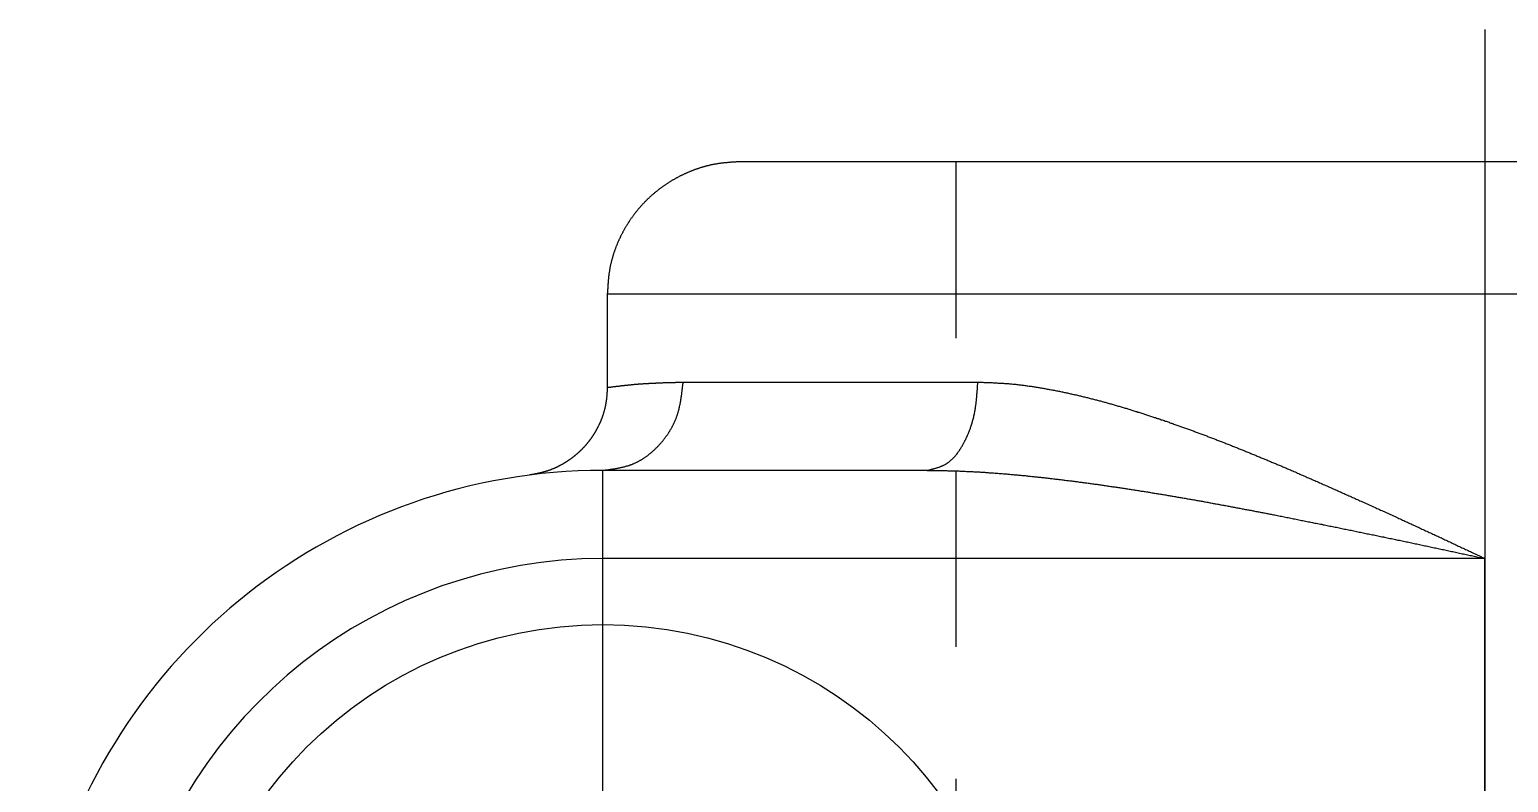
# Model space of a CAD drawing. Extents: x 14 to 86, y 94 to 257.
# Drawn here: x 58.41 to 75.17, y 142.7 to 151.24 of the extents above; entities that cross this region are included whole.
import ezdxf

# ---------------------------------------------------------------- set-up
doc = ezdxf.new("R2010")
doc.units = 0
doc.linetypes.add('CENTER', pattern=[17.5, 13, -1.5, 1.5, -1.5])
doc.linetypes.add('DASHED', pattern=[3.5, 2, -1.5])
doc.layers.get('0').update_dxf_attribs({"linetype": 'CONTINUOUS'})
doc.layers.add('CENTER', color=1, linetype='CENTER')

msp = doc.modelspace()

# ---------------------------------------------------------------- linework, layer by layer
at = {"color": 7, "linetype": 'CONTINUOUS'}
for p, q in [((83.407, 149.738), (66.466, 149.738)), ((64.957, 148.238), (64.957, 147.178)), ((84.907, 148.238), (64.957, 148.238)), ((65.816, 147.238), (69.157, 147.238)), ((64.907, 145.238), (64.907, 146.238)), ((68.582, 146.238), (64.907, 146.238)), ((74.907, 145.238), (64.907, 145.238)), ((74.907, 128.12), (74.907, 145.238))]:
    msp.add_line(p, q, dxfattribs=at)
at = {"color": 3, "linetype": 'DASHED'}
msp.add_line((68.907, 149.738), (68.907, 130.416), dxfattribs=at)
at = {"color": 7}
for points in [[(66.466, 149.738, 0), (66.459, 149.738, 0), (66.452, 149.738, 0), (66.446, 149.737, 0), (66.439, 149.737, 0), (66.432, 149.736, 0), (66.425, 149.736, 0), (66.419, 149.736, 0), (66.412, 149.735, 0), (66.405, 149.735, 0), (66.399, 149.734, 0), (66.392, 149.734, 0), (66.385, 149.734, 0), (66.378, 149.733, 0), (66.372, 149.733, 0), (66.365, 149.732, 0), (66.358, 149.732, 0), (66.351, 149.731, 0), (66.345, 149.731, 0), (66.338, 149.73, 0), (66.331, 149.73, 0), (66.325, 149.729, 0), (66.318, 149.729, 0), (66.311, 149.728, 0), (66.305, 149.727, 0), (66.298, 149.727, 0), (66.291, 149.726, 0), (66.284, 149.725, 0), (66.278, 149.725, 0), (66.271, 149.724, 0), (66.264, 149.723, 0), (66.258, 149.722, 0), (66.251, 149.722, 0), (66.244, 149.721, 0), (66.238, 149.72, 0), (66.231, 149.719, 0), (66.224, 149.718, 0), (66.218, 149.717, 0), (66.211, 149.716, 0), (66.205, 149.715, 0), (66.198, 149.714, 0), (66.191, 149.713, 0), (66.185, 149.712, 0), (66.178, 149.711, 0), (66.171, 149.71, 0), (66.165, 149.708, 0), (66.158, 149.707, 0), (66.152, 149.706, 0), (66.145, 149.705, 0), (66.139, 149.703, 0), (66.132, 149.702, 0), (66.125, 149.7, 0), (66.119, 149.699, 0), (66.112, 149.697, 0), (66.106, 149.696, 0), (66.099, 149.694, 0), (66.093, 149.693, 0), (66.086, 149.691, 0), (66.08, 149.689, 0), (66.073, 149.688, 0), (66.067, 149.686, 0), (66.06, 149.684, 0), (66.054, 149.682, 0), (66.047, 149.68, 0), (66.041, 149.678, 0), (66.034, 149.677, 0), (66.028, 149.675, 0), (66.021, 149.673, 0), (66.015, 149.671, 0), (66.008, 149.669, 0), (66.002, 149.666, 0), (65.996, 149.664, 0), (65.989, 149.662, 0), (65.983, 149.66, 0), (65.976, 149.658, 0), (65.97, 149.656, 0), (65.964, 149.653, 0), (65.957, 149.651, 0), (65.951, 149.649, 0), (65.945, 149.647, 0), (65.938, 149.644, 0), (65.932, 149.642, 0), (65.926, 149.639, 0), (65.92, 149.637, 0), (65.913, 149.634, 0), (65.907, 149.632, 0), (65.901, 149.629, 0), (65.894, 149.627, 0), (65.888, 149.624, 0), (65.882, 149.622, 0), (65.876, 149.619, 0), (65.87, 149.616, 0), (65.863, 149.614, 0), (65.857, 149.611, 0), (65.851, 149.608, 0), (65.845, 149.606, 0), (65.839, 149.603, 0), (65.833, 149.6, 0), (65.827, 149.597, 0), (65.82, 149.594, 0), (65.814, 149.591, 0), (65.808, 149.588, 0), (65.802, 149.586, 0), (65.796, 149.583, 0), (65.79, 149.58, 0), (65.784, 149.577, 0), (65.778, 149.574, 0), (65.772, 149.57, 0), (65.766, 149.567, 0), (65.76, 149.564, 0), (65.754, 149.561, 0), (65.748, 149.558, 0), (65.742, 149.555, 0), (65.736, 149.552, 0), (65.731, 149.548, 0), (65.725, 149.545, 0), (65.719, 149.542, 0), (65.713, 149.538, 0), (65.707, 149.535, 0), (65.701, 149.532, 0), (65.696, 149.528, 0), (65.69, 149.525, 0), (65.684, 149.521, 0), (65.678, 149.518, 0), (65.672, 149.514, 0), (65.667, 149.511, 0), (65.661, 149.507, 0), (65.655, 149.504, 0), (65.65, 149.5, 0), (65.644, 149.497, 0), (65.638, 149.493, 0), (65.633, 149.489, 0), (65.627, 149.486, 0), (65.621, 149.482, 0), (65.616, 149.478, 0), (65.61, 149.474, 0), (65.605, 149.47, 0), (65.599, 149.467, 0), (65.594, 149.463, 0), (65.588, 149.459, 0), (65.583, 149.455, 0), (65.577, 149.451, 0), (65.572, 149.447, 0), (65.566, 149.443, 0), (65.561, 149.439, 0), (65.556, 149.435, 0), (65.55, 149.431, 0), (65.545, 149.427, 0), (65.54, 149.423, 0), (65.534, 149.419, 0), (65.529, 149.414, 0), (65.524, 149.41, 0), (65.518, 149.406, 0), (65.513, 149.402, 0), (65.508, 149.398, 0), (65.503, 149.393, 0), (65.498, 149.389, 0), (65.492, 149.385, 0), (65.487, 149.38, 0), (65.482, 149.376, 0), (65.477, 149.372, 0), (65.472, 149.367, 0), (65.467, 149.363, 0), (65.462, 149.358, 0), (65.457, 149.354, 0), (65.452, 149.349, 0), (65.447, 149.345, 0), (65.442, 149.34, 0), (65.437, 149.336, 0), (65.432, 149.331, 0), (65.427, 149.327, 0), (65.422, 149.322, 0), (65.417, 149.317, 0), (65.412, 149.313, 0), (65.408, 149.308, 0), (65.403, 149.303, 0), (65.398, 149.298, 0), (65.393, 149.294, 0), (65.388, 149.289, 0), (65.384, 149.284, 0), (65.379, 149.279, 0), (65.374, 149.274, 0), (65.37, 149.27, 0), (65.365, 149.265, 0), (65.36, 149.26, 0), (65.356, 149.255, 0), (65.351, 149.25, 0), (65.347, 149.245, 0), (65.342, 149.24, 0), (65.338, 149.235, 0), (65.333, 149.23, 0), (65.329, 149.225, 0), (65.324, 149.22, 0), (65.32, 149.215, 0), (65.316, 149.21, 0), (65.311, 149.204, 0), (65.307, 149.199, 0), (65.303, 149.194, 0), (65.298, 149.189, 0), (65.294, 149.184, 0), (65.29, 149.178, 0), (65.286, 149.173, 0), (65.281, 149.168, 0), (65.277, 149.163, 0), (65.273, 149.157, 0), (65.269, 149.152, 0), (65.265, 149.147, 0), (65.261, 149.141, 0), (65.257, 149.136, 0), (65.253, 149.131, 0), (65.249, 149.125, 0), (65.245, 149.12, 0), (65.241, 149.114, 0), (65.237, 149.109, 0), (65.233, 149.103, 0), (65.229, 149.098, 0), (65.225, 149.092, 0), (65.221, 149.087, 0), (65.217, 149.081, 0), (65.214, 149.076, 0), (65.21, 149.07, 0), (65.206, 149.064, 0), (65.203, 149.059, 0), (65.199, 149.053, 0), (65.195, 149.048, 0), (65.192, 149.042, 0), (65.188, 149.036, 0), (65.184, 149.031, 0), (65.181, 149.025, 0), (65.177, 149.019, 0), (65.174, 149.013, 0), (65.17, 149.008, 0), (65.167, 149.002, 0), (65.163, 148.996, 0), (65.16, 148.99, 0), (65.157, 148.984, 0), (65.153, 148.978, 0), (65.15, 148.973, 0), (65.147, 148.967, 0), (65.144, 148.961, 0), (65.14, 148.955, 0), (65.137, 148.949, 0), (65.134, 148.943, 0), (65.131, 148.937, 0), (65.128, 148.931, 0), (65.125, 148.925, 0), (65.121, 148.919, 0), (65.118, 148.913, 0), (65.115, 148.907, 0), (65.112, 148.901, 0), (65.109, 148.895, 0), (65.106, 148.889, 0), (65.103, 148.883, 0), (65.101, 148.877, 0), (65.098, 148.871, 0), (65.095, 148.865, 0), (65.092, 148.859, 0), (65.089, 148.853, 0), (65.086, 148.846, 0), (65.084, 148.84, 0), (65.081, 148.834, 0), (65.078, 148.828, 0), (65.076, 148.822, 0), (65.073, 148.815, 0), (65.07, 148.809, 0), (65.068, 148.803, 0), (65.065, 148.797, 0), (65.063, 148.791, 0), (65.06, 148.784, 0), (65.058, 148.778, 0), (65.055, 148.772, 0), (65.053, 148.765, 0), (65.05, 148.759, 0), (65.048, 148.753, 0), (65.046, 148.746, 0), (65.043, 148.74, 0), (65.041, 148.734, 0), (65.039, 148.727, 0), (65.037, 148.721, 0), (65.034, 148.715, 0), (65.032, 148.708, 0), (65.03, 148.702, 0), (65.028, 148.696, 0), (65.026, 148.689, 0), (65.024, 148.683, 0), (65.022, 148.676, 0), (65.02, 148.67, 0), (65.018, 148.663, 0), (65.016, 148.657, 0), (65.014, 148.65, 0), (65.012, 148.644, 0), (65.011, 148.637, 0), (65.009, 148.631, 0), (65.007, 148.624, 0), (65.005, 148.618, 0), (65.004, 148.611, 0), (65.002, 148.605, 0), (65, 148.598, 0), (64.999, 148.592, 0), (64.997, 148.585, 0), (64.996, 148.579, 0), (64.994, 148.572, 0), (64.993, 148.566, 0), (64.991, 148.559, 0), (64.99, 148.552, 0), (64.989, 148.546, 0), (64.987, 148.539, 0), (64.986, 148.533, 0), (64.985, 148.526, 0), (64.984, 148.52, 0), (64.983, 148.513, 0), (64.982, 148.506, 0), (64.981, 148.5, 0), (64.98, 148.493, 0), (64.979, 148.486, 0), (64.978, 148.48, 0), (64.977, 148.473, 0), (64.976, 148.466, 0), (64.975, 148.46, 0), (64.974, 148.453, 0), (64.973, 148.446, 0), (64.972, 148.44, 0), (64.972, 148.433, 0), (64.971, 148.426, 0), (64.97, 148.42, 0), (64.969, 148.413, 0), (64.969, 148.406, 0), (64.968, 148.4, 0), (64.968, 148.393, 0), (64.967, 148.386, 0), (64.966, 148.38, 0), (64.966, 148.373, 0), (64.965, 148.366, 0), (64.965, 148.359, 0), (64.964, 148.353, 0), (64.964, 148.346, 0), (64.963, 148.339, 0), (64.963, 148.333, 0), (64.962, 148.326, 0), (64.962, 148.319, 0), (64.961, 148.312, 0), (64.961, 148.306, 0), (64.961, 148.299, 0), (64.96, 148.292, 0), (64.96, 148.286, 0), (64.959, 148.279, 0), (64.959, 148.272, 0), (64.958, 148.265, 0), (64.958, 148.259, 0), (64.958, 148.252, 0), (64.957, 148.245, 0), (64.957, 148.238, 0)], [(64.907, 146.238, 0), (64.914, 146.239, 0), (64.92, 146.24, 0), (64.927, 146.241, 0), (64.934, 146.242, 0), (64.941, 146.243, 0), (64.947, 146.244, 0), (64.954, 146.245, 0), (64.961, 146.245, 0), (64.967, 146.246, 0), (64.974, 146.247, 0), (64.981, 146.248, 0), (64.988, 146.249, 0), (64.994, 146.25, 0), (65.001, 146.251, 0), (65.008, 146.252, 0), (65.014, 146.253, 0), (65.021, 146.254, 0), (65.028, 146.255, 0), (65.034, 146.256, 0), (65.041, 146.257, 0), (65.048, 146.258, 0), (65.054, 146.26, 0), (65.061, 146.261, 0), (65.068, 146.262, 0), (65.074, 146.263, 0), (65.081, 146.264, 0), (65.087, 146.266, 0), (65.094, 146.267, 0), (65.1, 146.268, 0), (65.107, 146.27, 0), (65.114, 146.271, 0), (65.12, 146.273, 0), (65.127, 146.274, 0), (65.133, 146.276, 0), (65.14, 146.277, 0), (65.146, 146.279, 0), (65.152, 146.28, 0), (65.159, 146.282, 0), (65.165, 146.284, 0), (65.172, 146.286, 0), (65.178, 146.288, 0), (65.184, 146.289, 0), (65.191, 146.291, 0), (65.197, 146.293, 0), (65.203, 146.295, 0), (65.21, 146.298, 0), (65.216, 146.3, 0), (65.222, 146.302, 0), (65.228, 146.304, 0), (65.235, 146.306, 0), (65.241, 146.309, 0), (65.247, 146.311, 0), (65.253, 146.314, 0), (65.259, 146.316, 0), (65.265, 146.319, 0), (65.271, 146.322, 0), (65.277, 146.324, 0), (65.283, 146.327, 0), (65.289, 146.33, 0), (65.295, 146.333, 0), (65.301, 146.336, 0), (65.307, 146.339, 0), (65.313, 146.342, 0), (65.319, 146.345, 0), (65.325, 146.349, 0), (65.331, 146.352, 0), (65.336, 146.355, 0), (65.342, 146.359, 0), (65.348, 146.362, 0), (65.354, 146.366, 0), (65.359, 146.369, 0), (65.365, 146.373, 0), (65.37, 146.376, 0), (65.376, 146.38, 0), (65.382, 146.384, 0), (65.387, 146.388, 0), (65.393, 146.391, 0), (65.398, 146.395, 0), (65.404, 146.399, 0), (65.409, 146.403, 0), (65.415, 146.407, 0), (65.42, 146.411, 0), (65.425, 146.415, 0), (65.431, 146.42, 0), (65.436, 146.424, 0), (65.441, 146.428, 0), (65.446, 146.432, 0), (65.452, 146.437, 0), (65.457, 146.441, 0), (65.462, 146.446, 0), (65.467, 146.45, 0), (65.472, 146.454, 0), (65.477, 146.459, 0), (65.482, 146.464, 0), (65.487, 146.468, 0), (65.492, 146.473, 0), (65.497, 146.477, 0), (65.502, 146.482, 0), (65.507, 146.487, 0), (65.512, 146.492, 0), (65.517, 146.497, 0), (65.521, 146.501, 0), (65.526, 146.506, 0), (65.531, 146.511, 0), (65.536, 146.516, 0), (65.54, 146.521, 0), (65.545, 146.526, 0), (65.549, 146.531, 0), (65.554, 146.536, 0), (65.559, 146.541, 0), (65.563, 146.546, 0), (65.568, 146.551, 0), (65.572, 146.557, 0), (65.576, 146.562, 0), (65.581, 146.567, 0), (65.585, 146.572, 0), (65.589, 146.578, 0), (65.594, 146.583, 0), (65.598, 146.588, 0), (65.602, 146.594, 0), (65.606, 146.599, 0), (65.61, 146.604, 0), (65.614, 146.61, 0), (65.618, 146.615, 0), (65.622, 146.621, 0), (65.626, 146.626, 0), (65.63, 146.632, 0), (65.634, 146.637, 0), (65.638, 146.643, 0), (65.642, 146.648, 0), (65.645, 146.654, 0), (65.649, 146.66, 0), (65.653, 146.665, 0), (65.656, 146.671, 0), (65.66, 146.677, 0), (65.664, 146.682, 0), (65.667, 146.688, 0), (65.671, 146.694, 0), (65.674, 146.7, 0), (65.677, 146.705, 0), (65.681, 146.711, 0), (65.684, 146.717, 0), (65.687, 146.723, 0), (65.691, 146.729, 0), (65.694, 146.735, 0), (65.697, 146.741, 0), (65.7, 146.747, 0), (65.703, 146.753, 0), (65.706, 146.759, 0), (65.709, 146.765, 0), (65.712, 146.771, 0), (65.715, 146.777, 0), (65.717, 146.783, 0), (65.72, 146.789, 0), (65.723, 146.795, 0), (65.725, 146.801, 0), (65.728, 146.807, 0), (65.731, 146.813, 0), (65.733, 146.819, 0), (65.736, 146.826, 0), (65.738, 146.832, 0), (65.74, 146.838, 0), (65.743, 146.844, 0), (65.745, 146.851, 0), (65.747, 146.857, 0), (65.749, 146.863, 0), (65.751, 146.869, 0), (65.753, 146.876, 0), (65.755, 146.882, 0), (65.757, 146.888, 0), (65.759, 146.895, 0), (65.761, 146.901, 0), (65.763, 146.908, 0), (65.765, 146.914, 0), (65.766, 146.92, 0), (65.768, 146.927, 0), (65.77, 146.933, 0), (65.771, 146.94, 0), (65.773, 146.946, 0), (65.774, 146.953, 0), (65.776, 146.959, 0), (65.777, 146.966, 0), (65.779, 146.972, 0), (65.78, 146.979, 0), (65.782, 146.985, 0), (65.783, 146.992, 0), (65.784, 146.998, 0), (65.785, 147.005, 0), (65.787, 147.011, 0), (65.788, 147.018, 0), (65.789, 147.024, 0), (65.79, 147.031, 0), (65.791, 147.038, 0), (65.792, 147.044, 0), (65.793, 147.051, 0), (65.794, 147.058, 0), (65.795, 147.064, 0), (65.796, 147.071, 0), (65.797, 147.077, 0), (65.798, 147.084, 0), (65.799, 147.091, 0), (65.8, 147.097, 0), (65.801, 147.104, 0), (65.802, 147.111, 0), (65.803, 147.118, 0), (65.803, 147.124, 0), (65.804, 147.131, 0), (65.805, 147.138, 0), (65.806, 147.144, 0), (65.807, 147.151, 0), (65.807, 147.158, 0), (65.808, 147.164, 0), (65.809, 147.171, 0), (65.81, 147.178, 0), (65.81, 147.185, 0), (65.811, 147.191, 0), (65.812, 147.198, 0), (65.812, 147.205, 0), (65.813, 147.211, 0), (65.814, 147.218, 0), (65.815, 147.225, 0), (65.815, 147.232, 0), (65.816, 147.238, 0)], [(64.957, 147.179, 0), (64.962, 147.179, 0), (64.968, 147.18, 0), (64.973, 147.181, 0), (64.978, 147.181, 0), (64.984, 147.182, 0), (64.989, 147.183, 0), (64.995, 147.183, 0), (65, 147.184, 0), (65.005, 147.185, 0), (65.011, 147.185, 0), (65.016, 147.186, 0), (65.021, 147.187, 0), (65.027, 147.188, 0), (65.032, 147.188, 0), (65.038, 147.189, 0), (65.043, 147.19, 0), (65.048, 147.19, 0), (65.054, 147.191, 0), (65.059, 147.192, 0), (65.065, 147.192, 0), (65.07, 147.193, 0), (65.075, 147.193, 0), (65.081, 147.194, 0), (65.086, 147.195, 0), (65.091, 147.195, 0), (65.097, 147.196, 0), (65.102, 147.197, 0), (65.108, 147.197, 0), (65.113, 147.198, 0), (65.118, 147.199, 0), (65.124, 147.199, 0), (65.129, 147.2, 0), (65.134, 147.2, 0), (65.14, 147.201, 0), (65.145, 147.202, 0), (65.151, 147.202, 0), (65.156, 147.203, 0), (65.161, 147.204, 0), (65.167, 147.204, 0), (65.172, 147.205, 0), (65.178, 147.205, 0), (65.183, 147.206, 0), (65.188, 147.206, 0), (65.194, 147.207, 0), (65.199, 147.208, 0), (65.204, 147.208, 0), (65.21, 147.209, 0), (65.215, 147.209, 0), (65.221, 147.21, 0), (65.226, 147.21, 0), (65.231, 147.211, 0), (65.237, 147.211, 0), (65.242, 147.212, 0), (65.248, 147.212, 0), (65.253, 147.213, 0), (65.258, 147.213, 0), (65.264, 147.214, 0), (65.269, 147.214, 0), (65.275, 147.215, 0), (65.28, 147.215, 0), (65.285, 147.216, 0), (65.291, 147.216, 0), (65.296, 147.217, 0), (65.302, 147.217, 0), (65.307, 147.217, 0), (65.312, 147.218, 0), (65.318, 147.218, 0), (65.323, 147.219, 0), (65.329, 147.219, 0), (65.334, 147.219, 0), (65.339, 147.22, 0), (65.345, 147.22, 0), (65.35, 147.221, 0), (65.356, 147.221, 0), (65.361, 147.221, 0), (65.366, 147.222, 0), (65.372, 147.222, 0), (65.377, 147.222, 0), (65.383, 147.223, 0), (65.388, 147.223, 0), (65.393, 147.223, 0), (65.399, 147.224, 0), (65.404, 147.224, 0), (65.41, 147.224, 0), (65.415, 147.225, 0), (65.42, 147.225, 0), (65.426, 147.225, 0), (65.431, 147.226, 0), (65.437, 147.226, 0), (65.442, 147.226, 0), (65.447, 147.226, 0), (65.453, 147.227, 0), (65.458, 147.227, 0), (65.464, 147.227, 0), (65.469, 147.228, 0), (65.475, 147.228, 0), (65.48, 147.228, 0), (65.485, 147.228, 0), (65.491, 147.229, 0), (65.496, 147.229, 0), (65.502, 147.229, 0), (65.507, 147.229, 0), (65.512, 147.23, 0), (65.518, 147.23, 0), (65.523, 147.23, 0), (65.529, 147.23, 0), (65.534, 147.23, 0), (65.539, 147.231, 0), (65.545, 147.231, 0), (65.55, 147.231, 0), (65.556, 147.231, 0), (65.561, 147.231, 0), (65.567, 147.232, 0), (65.572, 147.232, 0), (65.577, 147.232, 0), (65.583, 147.232, 0), (65.588, 147.232, 0), (65.594, 147.233, 0), (65.599, 147.233, 0), (65.604, 147.233, 0), (65.61, 147.233, 0), (65.615, 147.233, 0), (65.621, 147.233, 0), (65.626, 147.234, 0), (65.632, 147.234, 0), (65.637, 147.234, 0), (65.642, 147.234, 0), (65.648, 147.234, 0), (65.653, 147.234, 0), (65.659, 147.235, 0), (65.664, 147.235, 0), (65.67, 147.235, 0), (65.675, 147.235, 0), (65.68, 147.235, 0), (65.686, 147.235, 0), (65.691, 147.235, 0), (65.697, 147.236, 0), (65.702, 147.236, 0), (65.707, 147.236, 0), (65.713, 147.236, 0), (65.718, 147.236, 0), (65.724, 147.236, 0), (65.729, 147.236, 0), (65.735, 147.237, 0), (65.74, 147.237, 0), (65.745, 147.237, 0), (65.751, 147.237, 0), (65.756, 147.237, 0), (65.762, 147.237, 0), (65.767, 147.237, 0), (65.773, 147.237, 0), (65.778, 147.238, 0), (65.783, 147.238, 0), (65.789, 147.238, 0), (65.794, 147.238, 0), (65.8, 147.238, 0), (65.805, 147.238, 0), (65.81, 147.238, 0), (65.816, 147.238, 0)], [(68.582, 146.238, 0), (68.588, 146.24, 0), (68.594, 146.241, 0), (68.599, 146.242, 0), (68.605, 146.244, 0), (68.61, 146.245, 0), (68.616, 146.246, 0), (68.622, 146.248, 0), (68.627, 146.249, 0), (68.633, 146.25, 0), (68.638, 146.252, 0), (68.644, 146.253, 0), (68.649, 146.255, 0), (68.655, 146.256, 0), (68.66, 146.258, 0), (68.666, 146.259, 0), (68.671, 146.261, 0), (68.677, 146.262, 0), (68.682, 146.264, 0), (68.688, 146.265, 0), (68.693, 146.267, 0), (68.699, 146.269, 0), (68.704, 146.27, 0), (68.709, 146.272, 0), (68.715, 146.274, 0), (68.72, 146.276, 0), (68.725, 146.278, 0), (68.73, 146.28, 0), (68.736, 146.282, 0), (68.741, 146.284, 0), (68.746, 146.286, 0), (68.751, 146.288, 0), (68.756, 146.29, 0), (68.761, 146.293, 0), (68.766, 146.295, 0), (68.771, 146.297, 0), (68.776, 146.3, 0), (68.781, 146.302, 0), (68.786, 146.305, 0), (68.791, 146.308, 0), (68.795, 146.31, 0), (68.8, 146.313, 0), (68.805, 146.316, 0), (68.809, 146.319, 0), (68.814, 146.322, 0), (68.818, 146.325, 0), (68.823, 146.328, 0), (68.827, 146.332, 0), (68.832, 146.335, 0), (68.836, 146.338, 0), (68.84, 146.342, 0), (68.845, 146.345, 0), (68.849, 146.349, 0), (68.853, 146.353, 0), (68.857, 146.356, 0), (68.861, 146.36, 0), (68.865, 146.364, 0), (68.869, 146.368, 0), (68.873, 146.372, 0), (68.877, 146.376, 0), (68.881, 146.38, 0), (68.885, 146.384, 0), (68.889, 146.388, 0), (68.893, 146.392, 0), (68.896, 146.396, 0), (68.9, 146.401, 0), (68.904, 146.405, 0), (68.907, 146.409, 0), (68.911, 146.414, 0), (68.915, 146.418, 0), (68.918, 146.423, 0), (68.922, 146.427, 0), (68.925, 146.432, 0), (68.929, 146.437, 0), (68.932, 146.441, 0), (68.935, 146.446, 0), (68.939, 146.451, 0), (68.942, 146.455, 0), (68.945, 146.46, 0), (68.948, 146.465, 0), (68.952, 146.47, 0), (68.955, 146.475, 0), (68.958, 146.479, 0), (68.961, 146.484, 0), (68.964, 146.489, 0), (68.967, 146.494, 0), (68.97, 146.499, 0), (68.973, 146.504, 0), (68.976, 146.509, 0), (68.979, 146.514, 0), (68.982, 146.519, 0), (68.985, 146.524, 0), (68.988, 146.529, 0), (68.99, 146.534, 0), (68.993, 146.539, 0), (68.996, 146.544, 0), (68.999, 146.549, 0), (69.001, 146.554, 0), (69.004, 146.559, 0), (69.007, 146.564, 0), (69.009, 146.569, 0), (69.012, 146.575, 0), (69.015, 146.58, 0), (69.017, 146.585, 0), (69.02, 146.59, 0), (69.022, 146.595, 0), (69.025, 146.6, 0), (69.027, 146.605, 0), (69.03, 146.61, 0), (69.032, 146.616, 0), (69.034, 146.621, 0), (69.037, 146.626, 0), (69.039, 146.631, 0), (69.041, 146.636, 0), (69.043, 146.641, 0), (69.046, 146.646, 0), (69.048, 146.652, 0), (69.05, 146.657, 0), (69.052, 146.662, 0), (69.054, 146.667, 0), (69.057, 146.673, 0), (69.059, 146.678, 0), (69.061, 146.683, 0), (69.063, 146.688, 0), (69.065, 146.693, 0), (69.067, 146.699, 0), (69.069, 146.704, 0), (69.071, 146.709, 0), (69.073, 146.714, 0), (69.074, 146.72, 0), (69.076, 146.725, 0), (69.078, 146.73, 0), (69.08, 146.736, 0), (69.082, 146.741, 0), (69.083, 146.746, 0), (69.085, 146.752, 0), (69.087, 146.757, 0), (69.088, 146.762, 0), (69.09, 146.768, 0), (69.092, 146.773, 0), (69.093, 146.778, 0), (69.095, 146.784, 0), (69.096, 146.789, 0), (69.098, 146.794, 0), (69.099, 146.8, 0), (69.101, 146.805, 0), (69.102, 146.81, 0), (69.104, 146.816, 0), (69.105, 146.821, 0), (69.107, 146.827, 0), (69.108, 146.832, 0), (69.109, 146.837, 0), (69.111, 146.843, 0), (69.112, 146.848, 0), (69.113, 146.854, 0), (69.114, 146.859, 0), (69.115, 146.865, 0), (69.117, 146.87, 0), (69.118, 146.876, 0), (69.119, 146.881, 0), (69.12, 146.886, 0), (69.121, 146.892, 0), (69.122, 146.897, 0), (69.123, 146.903, 0), (69.124, 146.908, 0), (69.125, 146.914, 0), (69.126, 146.919, 0), (69.127, 146.925, 0), (69.128, 146.93, 0), (69.129, 146.936, 0), (69.13, 146.941, 0), (69.13, 146.947, 0), (69.131, 146.952, 0), (69.132, 146.958, 0), (69.133, 146.964, 0), (69.134, 146.969, 0), (69.134, 146.975, 0), (69.135, 146.98, 0), (69.136, 146.986, 0), (69.137, 146.991, 0), (69.137, 146.997, 0), (69.138, 147.002, 0), (69.139, 147.008, 0), (69.139, 147.014, 0), (69.14, 147.019, 0), (69.141, 147.025, 0), (69.141, 147.03, 0), (69.142, 147.036, 0), (69.142, 147.041, 0), (69.143, 147.047, 0), (69.144, 147.053, 0), (69.144, 147.058, 0), (69.145, 147.064, 0), (69.145, 147.069, 0), (69.146, 147.075, 0), (69.146, 147.081, 0), (69.147, 147.086, 0), (69.147, 147.092, 0), (69.148, 147.098, 0), (69.148, 147.103, 0), (69.148, 147.109, 0), (69.149, 147.114, 0), (69.149, 147.12, 0), (69.15, 147.126, 0), (69.15, 147.131, 0), (69.151, 147.137, 0), (69.151, 147.143, 0), (69.151, 147.148, 0), (69.152, 147.154, 0), (69.152, 147.159, 0), (69.153, 147.165, 0), (69.153, 147.171, 0), (69.153, 147.176, 0), (69.154, 147.182, 0), (69.154, 147.188, 0), (69.154, 147.193, 0), (69.155, 147.199, 0), (69.155, 147.205, 0), (69.155, 147.21, 0), (69.156, 147.216, 0), (69.156, 147.221, 0), (69.157, 147.227, 0), (69.157, 147.233, 0), (69.157, 147.238, 0)], [(69.157, 147.238, 0), (69.169, 147.238, 0), (69.181, 147.238, 0), (69.192, 147.237, 0), (69.204, 147.237, 0), (69.215, 147.237, 0), (69.227, 147.236, 0), (69.239, 147.236, 0), (69.25, 147.235, 0), (69.262, 147.235, 0), (69.274, 147.234, 0), (69.285, 147.234, 0), (69.297, 147.234, 0), (69.309, 147.233, 0), (69.32, 147.233, 0), (69.332, 147.232, 0), (69.344, 147.232, 0), (69.355, 147.231, 0), (69.367, 147.23, 0), (69.378, 147.23, 0), (69.39, 147.229, 0), (69.402, 147.229, 0), (69.413, 147.228, 0), (69.425, 147.227, 0), (69.437, 147.227, 0), (69.448, 147.226, 0), (69.46, 147.225, 0), (69.471, 147.224, 0), (69.483, 147.223, 0), (69.495, 147.222, 0), (69.506, 147.222, 0), (69.518, 147.221, 0), (69.529, 147.22, 0), (69.541, 147.219, 0), (69.553, 147.217, 0), (69.564, 147.216, 0), (69.576, 147.215, 0), (69.587, 147.214, 0), (69.599, 147.213, 0), (69.611, 147.211, 0), (69.622, 147.21, 0), (69.634, 147.209, 0), (69.645, 147.207, 0), (69.657, 147.206, 0), (69.668, 147.205, 0), (69.68, 147.203, 0), (69.692, 147.202, 0), (69.703, 147.2, 0), (69.715, 147.198, 0), (69.726, 147.197, 0), (69.738, 147.195, 0), (69.749, 147.193, 0), (69.761, 147.192, 0), (69.772, 147.19, 0), (69.784, 147.188, 0), (69.795, 147.187, 0), (69.807, 147.185, 0), (69.818, 147.183, 0), (69.83, 147.181, 0), (69.841, 147.179, 0), (69.853, 147.177, 0), (69.864, 147.175, 0), (69.876, 147.173, 0), (69.887, 147.171, 0), (69.899, 147.169, 0), (69.91, 147.167, 0), (69.922, 147.165, 0), (69.933, 147.163, 0), (69.945, 147.161, 0), (69.956, 147.159, 0), (69.968, 147.157, 0), (69.979, 147.155, 0), (69.991, 147.153, 0), (70.002, 147.15, 0), (70.013, 147.148, 0), (70.025, 147.146, 0), (70.036, 147.144, 0), (70.048, 147.142, 0), (70.059, 147.139, 0), (70.071, 147.137, 0), (70.082, 147.135, 0), (70.093, 147.132, 0), (70.105, 147.13, 0), (70.116, 147.128, 0), (70.128, 147.125, 0), (70.139, 147.123, 0), (70.15, 147.12, 0), (70.162, 147.118, 0), (70.173, 147.116, 0), (70.185, 147.113, 0), (70.196, 147.111, 0), (70.207, 147.108, 0), (70.219, 147.106, 0), (70.23, 147.103, 0), (70.242, 147.1, 0), (70.253, 147.098, 0), (70.264, 147.095, 0), (70.276, 147.093, 0), (70.287, 147.09, 0), (70.298, 147.087, 0), (70.31, 147.085, 0), (70.321, 147.082, 0), (70.332, 147.079, 0), (70.344, 147.077, 0), (70.355, 147.074, 0), (70.366, 147.071, 0), (70.378, 147.068, 0), (70.389, 147.066, 0), (70.4, 147.063, 0), (70.411, 147.06, 0), (70.423, 147.057, 0), (70.434, 147.054, 0), (70.445, 147.051, 0), (70.457, 147.048, 0), (70.468, 147.046, 0), (70.479, 147.043, 0), (70.49, 147.04, 0), (70.502, 147.037, 0), (70.513, 147.034, 0), (70.524, 147.031, 0), (70.536, 147.028, 0), (70.547, 147.025, 0), (70.558, 147.022, 0), (70.569, 147.019, 0), (70.581, 147.016, 0), (70.592, 147.013, 0), (70.603, 147.01, 0), (70.614, 147.006, 0), (70.625, 147.003, 0), (70.637, 147, 0), (70.648, 146.997, 0), (70.659, 146.994, 0), (70.67, 146.991, 0), (70.682, 146.988, 0), (70.693, 146.984, 0), (70.704, 146.981, 0), (70.715, 146.978, 0), (70.726, 146.975, 0), (70.737, 146.971, 0), (70.749, 146.968, 0), (70.76, 146.965, 0), (70.771, 146.962, 0), (70.782, 146.958, 0), (70.793, 146.955, 0), (70.805, 146.952, 0), (70.816, 146.948, 0), (70.827, 146.945, 0), (70.838, 146.942, 0), (70.849, 146.938, 0), (70.86, 146.935, 0), (70.871, 146.932, 0), (70.883, 146.928, 0), (70.894, 146.925, 0), (70.905, 146.921, 0), (70.916, 146.918, 0), (70.927, 146.914, 0), (70.938, 146.911, 0), (70.949, 146.907, 0), (70.96, 146.904, 0), (70.972, 146.9, 0), (70.983, 146.897, 0), (70.994, 146.893, 0), (71.005, 146.89, 0), (71.016, 146.886, 0), (71.027, 146.883, 0), (71.038, 146.879, 0), (71.049, 146.876, 0), (71.06, 146.872, 0), (71.071, 146.868, 0), (71.083, 146.865, 0), (71.094, 146.861, 0), (71.105, 146.858, 0), (71.116, 146.854, 0), (71.127, 146.85, 0), (71.138, 146.847, 0), (71.149, 146.843, 0), (71.16, 146.839, 0), (71.171, 146.836, 0), (71.182, 146.832, 0), (71.193, 146.828, 0), (71.204, 146.825, 0), (71.215, 146.821, 0), (71.226, 146.817, 0), (71.237, 146.813, 0), (71.248, 146.81, 0), (71.259, 146.806, 0), (71.27, 146.802, 0), (71.281, 146.798, 0), (71.292, 146.795, 0), (71.303, 146.791, 0), (71.314, 146.787, 0), (71.325, 146.783, 0), (71.336, 146.779, 0), (71.347, 146.775, 0), (71.358, 146.772, 0), (71.369, 146.768, 0), (71.38, 146.764, 0), (71.391, 146.76, 0), (71.402, 146.756, 0), (71.413, 146.752, 0), (71.424, 146.748, 0), (71.435, 146.745, 0), (71.446, 146.741, 0), (71.457, 146.737, 0), (71.468, 146.733, 0), (71.479, 146.729, 0), (71.49, 146.725, 0), (71.501, 146.721, 0), (71.512, 146.717, 0), (71.523, 146.713, 0), (71.534, 146.709, 0), (71.545, 146.705, 0), (71.556, 146.701, 0), (71.567, 146.697, 0), (71.578, 146.693, 0), (71.589, 146.689, 0), (71.6, 146.685, 0), (71.611, 146.681, 0), (71.622, 146.677, 0), (71.632, 146.673, 0), (71.643, 146.669, 0), (71.654, 146.665, 0), (71.665, 146.661, 0), (71.676, 146.657, 0), (71.687, 146.653, 0), (71.698, 146.649, 0), (71.709, 146.645, 0), (71.72, 146.64, 0), (71.731, 146.636, 0), (71.742, 146.632, 0), (71.752, 146.628, 0), (71.763, 146.624, 0), (71.774, 146.62, 0), (71.785, 146.616, 0), (71.796, 146.612, 0), (71.807, 146.607, 0), (71.818, 146.603, 0), (71.829, 146.599, 0), (71.84, 146.595, 0), (71.85, 146.591, 0), (71.861, 146.587, 0), (71.872, 146.582, 0), (71.883, 146.578, 0), (71.894, 146.574, 0), (71.905, 146.57, 0), (71.916, 146.566, 0), (71.926, 146.561, 0), (71.937, 146.557, 0), (71.948, 146.553, 0), (71.959, 146.549, 0), (71.97, 146.544, 0), (71.981, 146.54, 0), (71.992, 146.536, 0), (72.002, 146.531, 0), (72.013, 146.527, 0), (72.024, 146.523, 0), (72.035, 146.519, 0), (72.046, 146.514, 0), (72.056, 146.51, 0), (72.067, 146.506, 0), (72.078, 146.501, 0), (72.089, 146.497, 0), (72.1, 146.493, 0), (72.111, 146.488, 0), (72.121, 146.484, 0), (72.132, 146.48, 0), (72.143, 146.475, 0), (72.154, 146.471, 0), (72.165, 146.467, 0), (72.175, 146.462, 0), (72.186, 146.458, 0), (72.197, 146.453, 0), (72.208, 146.449, 0), (72.218, 146.445, 0), (72.229, 146.44, 0), (72.24, 146.436, 0), (72.251, 146.431, 0), (72.262, 146.427, 0), (72.272, 146.422, 0), (72.283, 146.418, 0), (72.294, 146.414, 0), (72.305, 146.409, 0), (72.315, 146.405, 0), (72.326, 146.4, 0), (72.337, 146.396, 0), (72.348, 146.391, 0), (72.359, 146.387, 0), (72.369, 146.382, 0), (72.38, 146.378, 0), (72.391, 146.374, 0), (72.402, 146.369, 0), (72.412, 146.365, 0), (72.423, 146.36, 0), (72.434, 146.356, 0), (72.445, 146.351, 0), (72.455, 146.347, 0), (72.466, 146.342, 0), (72.477, 146.338, 0), (72.488, 146.333, 0), (72.498, 146.329, 0), (72.509, 146.324, 0), (72.52, 146.32, 0), (72.531, 146.315, 0), (72.541, 146.311, 0), (72.552, 146.306, 0), (72.563, 146.302, 0), (72.573, 146.297, 0), (72.584, 146.293, 0), (72.595, 146.288, 0), (72.606, 146.284, 0), (72.616, 146.279, 0), (72.627, 146.275, 0), (72.638, 146.27, 0), (72.649, 146.266, 0), (72.659, 146.261, 0), (72.67, 146.256, 0), (72.681, 146.252, 0), (72.692, 146.247, 0), (72.702, 146.243, 0), (72.713, 146.238, 0)], [(64.957, 147.179, 0), (64.957, 147.174, 0), (64.956, 147.17, 0), (64.956, 147.165, 0), (64.956, 147.161, 0), (64.956, 147.156, 0), (64.955, 147.151, 0), (64.955, 147.147, 0), (64.955, 147.142, 0), (64.954, 147.138, 0), (64.954, 147.133, 0), (64.954, 147.129, 0), (64.954, 147.124, 0), (64.953, 147.12, 0), (64.953, 147.115, 0), (64.953, 147.111, 0), (64.952, 147.106, 0), (64.952, 147.102, 0), (64.951, 147.097, 0), (64.951, 147.093, 0), (64.951, 147.088, 0), (64.95, 147.084, 0), (64.95, 147.079, 0), (64.95, 147.075, 0), (64.949, 147.07, 0), (64.949, 147.065, 0), (64.948, 147.061, 0), (64.948, 147.056, 0), (64.947, 147.052, 0), (64.947, 147.047, 0), (64.946, 147.043, 0), (64.946, 147.038, 0), (64.945, 147.034, 0), (64.945, 147.029, 0), (64.944, 147.025, 0), (64.943, 147.021, 0), (64.943, 147.016, 0), (64.942, 147.012, 0), (64.941, 147.007, 0), (64.941, 147.003, 0), (64.94, 146.998, 0), (64.939, 146.994, 0), (64.938, 146.989, 0), (64.938, 146.985, 0), (64.937, 146.98, 0), (64.936, 146.976, 0), (64.935, 146.971, 0), (64.934, 146.967, 0), (64.933, 146.963, 0), (64.932, 146.958, 0), (64.931, 146.954, 0), (64.93, 146.949, 0), (64.929, 146.945, 0), (64.928, 146.941, 0), (64.927, 146.936, 0), (64.926, 146.932, 0), (64.925, 146.927, 0), (64.924, 146.923, 0), (64.923, 146.919, 0), (64.922, 146.914, 0), (64.921, 146.91, 0), (64.919, 146.905, 0), (64.918, 146.901, 0), (64.917, 146.897, 0), (64.915, 146.892, 0), (64.914, 146.888, 0), (64.913, 146.884, 0), (64.911, 146.879, 0), (64.91, 146.875, 0), (64.909, 146.871, 0), (64.907, 146.866, 0), (64.906, 146.862, 0), (64.904, 146.858, 0), (64.903, 146.853, 0), (64.901, 146.849, 0), (64.9, 146.845, 0), (64.898, 146.841, 0), (64.897, 146.836, 0), (64.895, 146.832, 0), (64.893, 146.828, 0), (64.892, 146.824, 0), (64.89, 146.819, 0), (64.888, 146.815, 0), (64.887, 146.811, 0), (64.885, 146.807, 0), (64.883, 146.803, 0), (64.882, 146.798, 0), (64.88, 146.794, 0), (64.878, 146.79, 0), (64.876, 146.786, 0), (64.874, 146.782, 0), (64.873, 146.777, 0), (64.871, 146.773, 0), (64.869, 146.769, 0), (64.867, 146.765, 0), (64.865, 146.761, 0), (64.863, 146.757, 0), (64.861, 146.753, 0), (64.859, 146.749, 0), (64.857, 146.745, 0), (64.855, 146.74, 0), (64.853, 146.736, 0), (64.851, 146.732, 0), (64.849, 146.728, 0), (64.847, 146.724, 0), (64.845, 146.72, 0), (64.843, 146.716, 0), (64.841, 146.712, 0), (64.839, 146.708, 0), (64.837, 146.704, 0), (64.834, 146.7, 0), (64.832, 146.696, 0), (64.83, 146.692, 0), (64.828, 146.688, 0), (64.826, 146.684, 0), (64.823, 146.68, 0), (64.821, 146.676, 0), (64.819, 146.673, 0), (64.816, 146.669, 0), (64.814, 146.665, 0), (64.812, 146.661, 0), (64.809, 146.657, 0), (64.807, 146.653, 0), (64.805, 146.649, 0), (64.802, 146.645, 0), (64.8, 146.642, 0), (64.797, 146.638, 0), (64.795, 146.634, 0), (64.792, 146.63, 0), (64.79, 146.626, 0), (64.787, 146.623, 0), (64.785, 146.619, 0), (64.782, 146.615, 0), (64.78, 146.611, 0), (64.777, 146.608, 0), (64.775, 146.604, 0), (64.772, 146.6, 0), (64.769, 146.597, 0), (64.767, 146.593, 0), (64.764, 146.589, 0), (64.761, 146.586, 0), (64.759, 146.582, 0), (64.756, 146.578, 0), (64.753, 146.575, 0), (64.75, 146.571, 0), (64.748, 146.567, 0), (64.745, 146.564, 0), (64.742, 146.56, 0), (64.739, 146.557, 0), (64.736, 146.553, 0), (64.734, 146.55, 0), (64.731, 146.546, 0), (64.728, 146.543, 0), (64.725, 146.539, 0), (64.722, 146.536, 0), (64.719, 146.532, 0), (64.716, 146.529, 0), (64.713, 146.525, 0), (64.71, 146.522, 0), (64.707, 146.518, 0), (64.704, 146.515, 0), (64.701, 146.512, 0), (64.698, 146.508, 0), (64.695, 146.505, 0), (64.692, 146.502, 0), (64.689, 146.498, 0), (64.686, 146.495, 0), (64.683, 146.492, 0), (64.68, 146.488, 0), (64.676, 146.485, 0), (64.673, 146.482, 0), (64.67, 146.479, 0), (64.667, 146.475, 0), (64.664, 146.472, 0), (64.66, 146.469, 0), (64.657, 146.466, 0), (64.654, 146.463, 0), (64.651, 146.459, 0), (64.647, 146.456, 0), (64.644, 146.453, 0), (64.641, 146.45, 0), (64.638, 146.447, 0), (64.634, 146.444, 0), (64.631, 146.441, 0), (64.628, 146.438, 0), (64.624, 146.435, 0), (64.621, 146.432, 0), (64.617, 146.429, 0), (64.614, 146.426, 0), (64.611, 146.423, 0), (64.607, 146.42, 0), (64.604, 146.417, 0), (64.6, 146.414, 0), (64.597, 146.411, 0), (64.593, 146.408, 0), (64.59, 146.405, 0), (64.586, 146.402, 0), (64.583, 146.4, 0), (64.579, 146.397, 0), (64.576, 146.394, 0), (64.572, 146.391, 0), (64.568, 146.388, 0), (64.565, 146.386, 0), (64.561, 146.383, 0), (64.558, 146.38, 0), (64.554, 146.377, 0), (64.55, 146.375, 0), (64.547, 146.372, 0), (64.543, 146.369, 0), (64.539, 146.367, 0), (64.536, 146.364, 0), (64.532, 146.361, 0), (64.528, 146.359, 0), (64.524, 146.356, 0), (64.521, 146.354, 0), (64.517, 146.351, 0), (64.513, 146.349, 0), (64.509, 146.346, 0), (64.506, 146.344, 0), (64.502, 146.341, 0), (64.498, 146.339, 0), (64.494, 146.336, 0), (64.49, 146.334, 0), (64.487, 146.331, 0), (64.483, 146.329, 0), (64.479, 146.326, 0), (64.475, 146.324, 0), (64.471, 146.322, 0), (64.467, 146.319, 0), (64.463, 146.317, 0), (64.459, 146.315, 0), (64.455, 146.312, 0), (64.452, 146.31, 0), (64.448, 146.308, 0), (64.444, 146.306, 0), (64.44, 146.303, 0), (64.436, 146.301, 0), (64.432, 146.299, 0), (64.428, 146.297, 0), (64.424, 146.295, 0), (64.42, 146.292, 0), (64.416, 146.29, 0), (64.412, 146.288, 0), (64.408, 146.286, 0), (64.404, 146.284, 0), (64.4, 146.282, 0), (64.395, 146.28, 0), (64.391, 146.278, 0), (64.387, 146.276, 0), (64.383, 146.274, 0), (64.379, 146.272, 0), (64.375, 146.27, 0), (64.371, 146.268, 0), (64.367, 146.266, 0), (64.363, 146.264, 0), (64.358, 146.263, 0), (64.354, 146.261, 0), (64.35, 146.259, 0), (64.346, 146.257, 0), (64.342, 146.255, 0), (64.338, 146.254, 0), (64.333, 146.252, 0), (64.329, 146.25, 0), (64.325, 146.249, 0), (64.321, 146.247, 0), (64.317, 146.245, 0), (64.312, 146.244, 0), (64.308, 146.242, 0), (64.304, 146.241, 0), (64.3, 146.239, 0), (64.295, 146.238, 0), (64.291, 146.236, 0), (64.287, 146.235, 0), (64.282, 146.233, 0), (64.278, 146.232, 0), (64.274, 146.23, 0), (64.27, 146.229, 0), (64.265, 146.228, 0), (64.261, 146.226, 0), (64.257, 146.225, 0), (64.252, 146.224, 0), (64.248, 146.223, 0), (64.244, 146.221, 0), (64.239, 146.22, 0), (64.235, 146.219, 0), (64.23, 146.218, 0), (64.226, 146.217, 0), (64.222, 146.216, 0), (64.217, 146.214, 0), (64.213, 146.213, 0), (64.208, 146.212, 0), (64.204, 146.211, 0), (64.2, 146.21, 0), (64.195, 146.209, 0), (64.191, 146.208, 0), (64.186, 146.207, 0), (64.182, 146.206, 0), (64.178, 146.205, 0), (64.173, 146.204, 0), (64.169, 146.203, 0), (64.164, 146.202, 0), (64.16, 146.201, 0), (64.155, 146.2, 0), (64.151, 146.199, 0), (64.147, 146.199, 0), (64.142, 146.198, 0), (64.138, 146.197, 0), (64.133, 146.196, 0), (64.129, 146.195, 0), (64.124, 146.194, 0), (64.12, 146.193, 0), (64.115, 146.192, 0), (64.111, 146.191, 0), (64.106, 146.191, 0), (64.102, 146.19, 0), (64.097, 146.189, 0), (64.093, 146.188, 0), (64.089, 146.187, 0), (64.084, 146.186, 0), (64.08, 146.186, 0)], [(68.582, 146.238, 0), (68.595, 146.238, 0), (68.607, 146.238, 0), (68.619, 146.238, 0), (68.632, 146.238, 0), (68.644, 146.237, 0), (68.657, 146.237, 0), (68.669, 146.237, 0), (68.681, 146.237, 0), (68.694, 146.237, 0), (68.706, 146.237, 0), (68.718, 146.236, 0), (68.731, 146.236, 0), (68.743, 146.236, 0), (68.756, 146.236, 0), (68.768, 146.235, 0), (68.78, 146.235, 0), (68.793, 146.235, 0), (68.805, 146.235, 0), (68.817, 146.234, 0), (68.83, 146.234, 0), (68.842, 146.234, 0), (68.855, 146.233, 0), (68.867, 146.233, 0), (68.879, 146.233, 0), (68.892, 146.232, 0), (68.904, 146.232, 0), (68.916, 146.232, 0), (68.929, 146.231, 0), (68.941, 146.231, 0), (68.954, 146.23, 0), (68.966, 146.23, 0), (68.978, 146.229, 0), (68.991, 146.229, 0), (69.003, 146.229, 0), (69.015, 146.228, 0), (69.028, 146.227, 0), (69.04, 146.227, 0), (69.052, 146.226, 0), (69.065, 146.226, 0), (69.077, 146.225, 0), (69.09, 146.224, 0), (69.102, 146.224, 0), (69.114, 146.223, 0), (69.127, 146.222, 0), (69.139, 146.222, 0), (69.151, 146.221, 0), (69.164, 146.22, 0), (69.176, 146.22, 0), (69.188, 146.219, 0), (69.201, 146.218, 0), (69.213, 146.217, 0), (69.225, 146.216, 0), (69.238, 146.216, 0), (69.25, 146.215, 0), (69.263, 146.214, 0), (69.275, 146.213, 0), (69.287, 146.212, 0), (69.3, 146.211, 0), (69.312, 146.21, 0), (69.324, 146.21, 0), (69.337, 146.209, 0), (69.349, 146.208, 0), (69.361, 146.207, 0), (69.374, 146.206, 0), (69.386, 146.205, 0), (69.398, 146.204, 0), (69.411, 146.203, 0), (69.423, 146.202, 0), (69.435, 146.201, 0), (69.448, 146.2, 0), (69.46, 146.199, 0), (69.472, 146.198, 0), (69.485, 146.197, 0), (69.497, 146.196, 0), (69.509, 146.195, 0), (69.522, 146.194, 0), (69.534, 146.192, 0), (69.546, 146.191, 0), (69.559, 146.19, 0), (69.571, 146.189, 0), (69.583, 146.188, 0), (69.596, 146.187, 0), (69.608, 146.186, 0), (69.62, 146.185, 0), (69.633, 146.183, 0), (69.645, 146.182, 0), (69.657, 146.181, 0), (69.67, 146.18, 0), (69.682, 146.179, 0), (69.694, 146.178, 0), (69.707, 146.176, 0), (69.719, 146.175, 0), (69.731, 146.174, 0), (69.744, 146.173, 0), (69.756, 146.171, 0), (69.768, 146.17, 0), (69.78, 146.169, 0), (69.793, 146.168, 0), (69.805, 146.166, 0), (69.817, 146.165, 0), (69.83, 146.164, 0), (69.842, 146.162, 0), (69.854, 146.161, 0), (69.867, 146.16, 0), (69.879, 146.158, 0), (69.891, 146.157, 0), (69.904, 146.156, 0), (69.916, 146.154, 0), (69.928, 146.153, 0), (69.94, 146.152, 0), (69.953, 146.15, 0), (69.965, 146.149, 0), (69.977, 146.147, 0), (69.99, 146.146, 0), (70.002, 146.145, 0), (70.014, 146.143, 0), (70.027, 146.142, 0), (70.039, 146.14, 0), (70.051, 146.139, 0), (70.063, 146.137, 0), (70.076, 146.136, 0), (70.088, 146.134, 0), (70.1, 146.133, 0), (70.113, 146.131, 0), (70.125, 146.13, 0), (70.137, 146.128, 0), (70.149, 146.127, 0), (70.162, 146.125, 0), (70.174, 146.124, 0), (70.186, 146.122, 0), (70.199, 146.121, 0), (70.211, 146.119, 0), (70.223, 146.118, 0), (70.235, 146.116, 0), (70.248, 146.114, 0), (70.26, 146.113, 0), (70.272, 146.111, 0), (70.285, 146.11, 0), (70.297, 146.108, 0), (70.309, 146.106, 0), (70.321, 146.105, 0), (70.334, 146.103, 0), (70.346, 146.102, 0), (70.358, 146.1, 0), (70.37, 146.098, 0), (70.383, 146.097, 0), (70.395, 146.095, 0), (70.407, 146.093, 0), (70.42, 146.092, 0), (70.432, 146.09, 0), (70.444, 146.088, 0), (70.456, 146.087, 0), (70.469, 146.085, 0), (70.481, 146.083, 0), (70.493, 146.081, 0), (70.505, 146.08, 0), (70.518, 146.078, 0), (70.53, 146.076, 0), (70.542, 146.075, 0), (70.554, 146.073, 0), (70.567, 146.071, 0), (70.579, 146.069, 0), (70.591, 146.068, 0), (70.603, 146.066, 0), (70.616, 146.064, 0), (70.628, 146.062, 0), (70.64, 146.06, 0), (70.652, 146.059, 0), (70.665, 146.057, 0), (70.677, 146.055, 0), (70.689, 146.053, 0), (70.701, 146.051, 0), (70.714, 146.05, 0), (70.726, 146.048, 0), (70.738, 146.046, 0), (70.75, 146.044, 0), (70.763, 146.042, 0), (70.775, 146.04, 0), (70.787, 146.039, 0), (70.799, 146.037, 0), (70.812, 146.035, 0), (70.824, 146.033, 0), (70.836, 146.031, 0), (70.848, 146.029, 0), (70.86, 146.027, 0), (70.873, 146.025, 0), (70.885, 146.024, 0), (70.897, 146.022, 0), (70.909, 146.02, 0), (70.922, 146.018, 0), (70.934, 146.016, 0), (70.946, 146.014, 0), (70.958, 146.012, 0), (70.971, 146.01, 0), (70.983, 146.008, 0), (70.995, 146.006, 0), (71.007, 146.004, 0), (71.019, 146.002, 0), (71.032, 146.001, 0), (71.044, 145.999, 0), (71.056, 145.997, 0), (71.068, 145.995, 0), (71.081, 145.993, 0), (71.093, 145.991, 0), (71.105, 145.989, 0), (71.117, 145.987, 0), (71.129, 145.985, 0), (71.142, 145.983, 0), (71.154, 145.981, 0), (71.166, 145.979, 0), (71.178, 145.977, 0), (71.191, 145.975, 0), (71.203, 145.973, 0), (71.215, 145.971, 0), (71.227, 145.969, 0), (71.239, 145.967, 0), (71.252, 145.965, 0), (71.264, 145.963, 0), (71.276, 145.961, 0), (71.288, 145.959, 0), (71.3, 145.956, 0), (71.313, 145.954, 0), (71.325, 145.952, 0), (71.337, 145.95, 0), (71.349, 145.948, 0), (71.361, 145.946, 0), (71.374, 145.944, 0), (71.386, 145.942, 0), (71.398, 145.94, 0), (71.41, 145.938, 0), (71.422, 145.936, 0), (71.435, 145.934, 0), (71.447, 145.932, 0), (71.459, 145.929, 0), (71.471, 145.927, 0), (71.483, 145.925, 0), (71.496, 145.923, 0), (71.508, 145.921, 0), (71.52, 145.919, 0), (71.532, 145.917, 0), (71.544, 145.915, 0), (71.557, 145.913, 0), (71.569, 145.91, 0), (71.581, 145.908, 0), (71.593, 145.906, 0), (71.605, 145.904, 0), (71.618, 145.902, 0), (71.63, 145.9, 0), (71.642, 145.897, 0), (71.654, 145.895, 0), (71.666, 145.893, 0), (71.679, 145.891, 0), (71.691, 145.889, 0), (71.703, 145.887, 0), (71.715, 145.884, 0), (71.727, 145.882, 0), (71.739, 145.88, 0), (71.752, 145.878, 0), (71.764, 145.876, 0), (71.776, 145.873, 0), (71.788, 145.871, 0), (71.8, 145.869, 0), (71.813, 145.867, 0), (71.825, 145.864, 0), (71.837, 145.862, 0), (71.849, 145.86, 0), (71.861, 145.858, 0), (71.873, 145.856, 0), (71.886, 145.853, 0), (71.898, 145.851, 0), (71.91, 145.849, 0), (71.922, 145.847, 0), (71.934, 145.844, 0), (71.946, 145.842, 0), (71.959, 145.84, 0), (71.971, 145.838, 0), (71.983, 145.835, 0), (71.995, 145.833, 0), (72.007, 145.831, 0), (72.019, 145.828, 0), (72.032, 145.826, 0), (72.044, 145.824, 0), (72.056, 145.822, 0), (72.068, 145.819, 0), (72.08, 145.817, 0), (72.092, 145.815, 0), (72.105, 145.812, 0), (72.117, 145.81, 0), (72.129, 145.808, 0), (72.141, 145.806, 0), (72.153, 145.803, 0), (72.165, 145.801, 0), (72.178, 145.799, 0), (72.19, 145.796, 0), (72.202, 145.794, 0), (72.214, 145.792, 0), (72.226, 145.789, 0), (72.238, 145.787, 0), (72.251, 145.785, 0), (72.263, 145.783, 0), (72.275, 145.78, 0), (72.287, 145.778, 0), (72.299, 145.776, 0), (72.311, 145.773, 0), (72.323, 145.771, 0), (72.336, 145.769, 0), (72.348, 145.766, 0), (72.36, 145.764, 0), (72.372, 145.762, 0), (72.384, 145.759, 0), (72.396, 145.757, 0), (72.409, 145.755, 0), (72.421, 145.752, 0), (72.433, 145.75, 0), (72.445, 145.748, 0), (72.457, 145.745, 0), (72.469, 145.743, 0), (72.482, 145.741, 0), (72.494, 145.738, 0)], [(72.713, 146.238, 0), (72.727, 146.232, 0), (72.741, 146.226, 0), (72.755, 146.22, 0), (72.769, 146.214, 0), (72.782, 146.208, 0), (72.796, 146.202, 0), (72.81, 146.196, 0), (72.824, 146.189, 0), (72.838, 146.183, 0), (72.852, 146.177, 0), (72.866, 146.171, 0), (72.88, 146.165, 0), (72.893, 146.159, 0), (72.907, 146.153, 0), (72.921, 146.147, 0), (72.935, 146.141, 0), (72.949, 146.134, 0), (72.963, 146.128, 0), (72.977, 146.122, 0), (72.991, 146.116, 0), (73.004, 146.11, 0), (73.018, 146.104, 0), (73.032, 146.098, 0), (73.046, 146.092, 0), (73.06, 146.085, 0), (73.074, 146.079, 0), (73.088, 146.073, 0), (73.102, 146.067, 0), (73.115, 146.061, 0), (73.129, 146.055, 0), (73.143, 146.049, 0), (73.157, 146.042, 0), (73.171, 146.036, 0), (73.185, 146.03, 0), (73.199, 146.024, 0), (73.212, 146.018, 0), (73.226, 146.012, 0), (73.24, 146.006, 0), (73.254, 145.999, 0), (73.268, 145.993, 0), (73.282, 145.987, 0), (73.296, 145.981, 0), (73.309, 145.975, 0), (73.323, 145.969, 0), (73.337, 145.962, 0), (73.351, 145.956, 0), (73.365, 145.95, 0), (73.379, 145.944, 0), (73.393, 145.938, 0), (73.406, 145.932, 0), (73.42, 145.925, 0), (73.434, 145.919, 0), (73.448, 145.913, 0), (73.462, 145.907, 0), (73.476, 145.901, 0), (73.489, 145.894, 0), (73.503, 145.888, 0), (73.517, 145.882, 0), (73.531, 145.876, 0), (73.545, 145.87, 0), (73.559, 145.863, 0), (73.572, 145.857, 0), (73.586, 145.851, 0), (73.6, 145.845, 0), (73.614, 145.838, 0), (73.628, 145.832, 0), (73.642, 145.826, 0), (73.655, 145.82, 0), (73.669, 145.813, 0), (73.683, 145.807, 0), (73.697, 145.801, 0), (73.711, 145.795, 0), (73.724, 145.788, 0), (73.738, 145.782, 0), (73.752, 145.776, 0), (73.766, 145.77, 0), (73.78, 145.763, 0), (73.793, 145.757, 0), (73.807, 145.751, 0), (73.821, 145.744, 0), (73.835, 145.738, 0), (73.849, 145.732, 0), (73.862, 145.726, 0), (73.876, 145.719, 0), (73.89, 145.713, 0), (73.904, 145.707, 0), (73.918, 145.7, 0), (73.931, 145.694, 0), (73.945, 145.688, 0), (73.959, 145.681, 0), (73.973, 145.675, 0), (73.986, 145.669, 0), (74, 145.662, 0), (74.014, 145.656, 0), (74.028, 145.65, 0), (74.042, 145.643, 0), (74.055, 145.637, 0), (74.069, 145.631, 0), (74.083, 145.624, 0), (74.097, 145.618, 0), (74.11, 145.611, 0), (74.124, 145.605, 0), (74.138, 145.599, 0), (74.152, 145.592, 0), (74.165, 145.586, 0), (74.179, 145.58, 0), (74.193, 145.573, 0), (74.207, 145.567, 0), (74.22, 145.56, 0), (74.234, 145.554, 0), (74.248, 145.548, 0), (74.262, 145.541, 0), (74.275, 145.535, 0), (74.289, 145.528, 0), (74.303, 145.522, 0), (74.317, 145.516, 0), (74.33, 145.509, 0), (74.344, 145.503, 0), (74.358, 145.496, 0), (74.372, 145.49, 0), (74.385, 145.483, 0), (74.399, 145.477, 0), (74.413, 145.471, 0), (74.426, 145.464, 0), (74.44, 145.458, 0), (74.454, 145.451, 0), (74.468, 145.445, 0), (74.481, 145.438, 0), (74.495, 145.432, 0), (74.509, 145.426, 0), (74.523, 145.419, 0), (74.536, 145.413, 0), (74.55, 145.406, 0), (74.564, 145.4, 0), (74.578, 145.393, 0), (74.591, 145.387, 0), (74.605, 145.38, 0), (74.619, 145.374, 0), (74.632, 145.368, 0), (74.646, 145.361, 0), (74.66, 145.355, 0), (74.674, 145.348, 0), (74.687, 145.342, 0), (74.701, 145.335, 0), (74.715, 145.329, 0), (74.728, 145.322, 0), (74.742, 145.316, 0), (74.756, 145.309, 0), (74.77, 145.303, 0), (74.783, 145.297, 0), (74.797, 145.29, 0), (74.811, 145.284, 0), (74.825, 145.277, 0), (74.838, 145.271, 0), (74.852, 145.264, 0), (74.866, 145.258, 0), (74.879, 145.251, 0), (74.893, 145.245, 0), (74.907, 145.238, 0)], [(72.494, 145.738, 0), (72.509, 145.735, 0), (72.524, 145.732, 0), (72.539, 145.729, 0), (72.555, 145.726, 0), (72.57, 145.723, 0), (72.585, 145.72, 0), (72.6, 145.717, 0), (72.615, 145.714, 0), (72.631, 145.711, 0), (72.646, 145.708, 0), (72.661, 145.705, 0), (72.676, 145.702, 0), (72.691, 145.699, 0), (72.706, 145.696, 0), (72.722, 145.693, 0), (72.737, 145.69, 0), (72.752, 145.687, 0), (72.767, 145.684, 0), (72.782, 145.681, 0), (72.798, 145.677, 0), (72.813, 145.674, 0), (72.828, 145.671, 0), (72.843, 145.668, 0), (72.858, 145.665, 0), (72.874, 145.662, 0), (72.889, 145.659, 0), (72.904, 145.656, 0), (72.919, 145.653, 0), (72.934, 145.65, 0), (72.95, 145.647, 0), (72.965, 145.644, 0), (72.98, 145.641, 0), (72.995, 145.638, 0), (73.01, 145.635, 0), (73.026, 145.632, 0), (73.041, 145.629, 0), (73.056, 145.626, 0), (73.071, 145.622, 0), (73.086, 145.619, 0), (73.102, 145.616, 0), (73.117, 145.613, 0), (73.132, 145.61, 0), (73.147, 145.607, 0), (73.162, 145.604, 0), (73.178, 145.601, 0), (73.193, 145.598, 0), (73.208, 145.595, 0), (73.223, 145.592, 0), (73.238, 145.589, 0), (73.254, 145.586, 0), (73.269, 145.582, 0), (73.284, 145.579, 0), (73.299, 145.576, 0), (73.314, 145.573, 0), (73.329, 145.57, 0), (73.345, 145.567, 0), (73.36, 145.564, 0), (73.375, 145.561, 0), (73.39, 145.558, 0), (73.405, 145.555, 0), (73.421, 145.552, 0), (73.436, 145.548, 0), (73.451, 145.545, 0), (73.466, 145.542, 0), (73.481, 145.539, 0), (73.497, 145.536, 0), (73.512, 145.533, 0), (73.527, 145.53, 0), (73.542, 145.527, 0), (73.557, 145.523, 0), (73.572, 145.52, 0), (73.588, 145.517, 0), (73.603, 145.514, 0), (73.618, 145.511, 0), (73.633, 145.508, 0), (73.648, 145.505, 0), (73.664, 145.502, 0), (73.679, 145.498, 0), (73.694, 145.495, 0), (73.709, 145.492, 0), (73.724, 145.489, 0), (73.739, 145.486, 0), (73.755, 145.483, 0), (73.77, 145.48, 0), (73.785, 145.476, 0), (73.8, 145.473, 0), (73.815, 145.47, 0), (73.83, 145.467, 0), (73.846, 145.464, 0), (73.861, 145.461, 0), (73.876, 145.457, 0), (73.891, 145.454, 0), (73.906, 145.451, 0), (73.921, 145.448, 0), (73.937, 145.445, 0), (73.952, 145.441, 0), (73.967, 145.438, 0), (73.982, 145.435, 0), (73.997, 145.432, 0), (74.013, 145.429, 0), (74.028, 145.426, 0), (74.043, 145.422, 0), (74.058, 145.419, 0), (74.073, 145.416, 0), (74.088, 145.413, 0), (74.104, 145.41, 0), (74.119, 145.406, 0), (74.134, 145.403, 0), (74.149, 145.4, 0), (74.164, 145.397, 0), (74.179, 145.394, 0), (74.195, 145.39, 0), (74.21, 145.387, 0), (74.225, 145.384, 0), (74.24, 145.381, 0), (74.255, 145.377, 0), (74.27, 145.374, 0), (74.285, 145.371, 0), (74.301, 145.368, 0), (74.316, 145.365, 0), (74.331, 145.361, 0), (74.346, 145.358, 0), (74.361, 145.355, 0), (74.376, 145.352, 0), (74.392, 145.348, 0), (74.407, 145.345, 0), (74.422, 145.342, 0), (74.437, 145.339, 0), (74.452, 145.336, 0), (74.467, 145.332, 0), (74.483, 145.329, 0), (74.498, 145.326, 0), (74.513, 145.323, 0), (74.528, 145.319, 0), (74.543, 145.316, 0), (74.558, 145.313, 0), (74.574, 145.31, 0), (74.589, 145.306, 0), (74.604, 145.303, 0), (74.619, 145.3, 0), (74.634, 145.297, 0), (74.649, 145.293, 0), (74.665, 145.29, 0), (74.68, 145.287, 0), (74.695, 145.284, 0), (74.71, 145.281, 0), (74.725, 145.277, 0), (74.74, 145.274, 0), (74.755, 145.271, 0), (74.771, 145.268, 0), (74.786, 145.264, 0), (74.801, 145.261, 0), (74.816, 145.258, 0), (74.831, 145.255, 0), (74.846, 145.251, 0), (74.862, 145.248, 0), (74.877, 145.245, 0), (74.892, 145.242, 0), (74.907, 145.238, 0)]]:
    msp.add_polyline3d(points, dxfattribs=at)
at = {"color": 7, "linetype": 'CONTINUOUS'}
msp.add_circle((64.907, 139.738), 4.75, dxfattribs=at)
for radius in [6.5, 5.5]:
    msp.add_arc((64.907, 139.738), radius, 90, 243, dxfattribs=at)
at = {"layer": 'CENTER', "color": 1, "linetype": 'CENTER'}
for p, q in [((74.907, 151.238), (74.907, 118.22)), ((64.907, 133.138), (64.907, 146.338))]:
    msp.add_line(p, q, dxfattribs=at)

doc.saveas('drawing.dxf')
